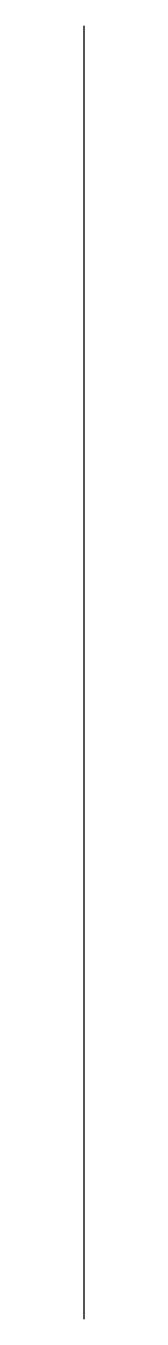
# Model space of a CAD drawing. Extents: x 281.2383 to 281.2383, y 645.4757 to 645.5239.
import ezdxf

# ---------------------------------------------------------------- set-up
doc = ezdxf.new("R2010")
doc.units = 0
doc.layers.get('0').update_dxf_attribs({"linetype": 'continuous'})

# ---------------------------------------------------------------- blocks, each defined once
blk = doc.blocks.new('SHAPE2DVIEW047')
at = {"color": 0}
blk.add_line((281.238342, 645.523865), (281.238342, 645.475708), dxfattribs=at)

msp = doc.modelspace()

# ---------------------------------------------------------------- block references
at = {"color": 0}
msp.add_blockref('SHAPE2DVIEW047', (0, 0), dxfattribs=at)

doc.saveas('drawing.dxf')
